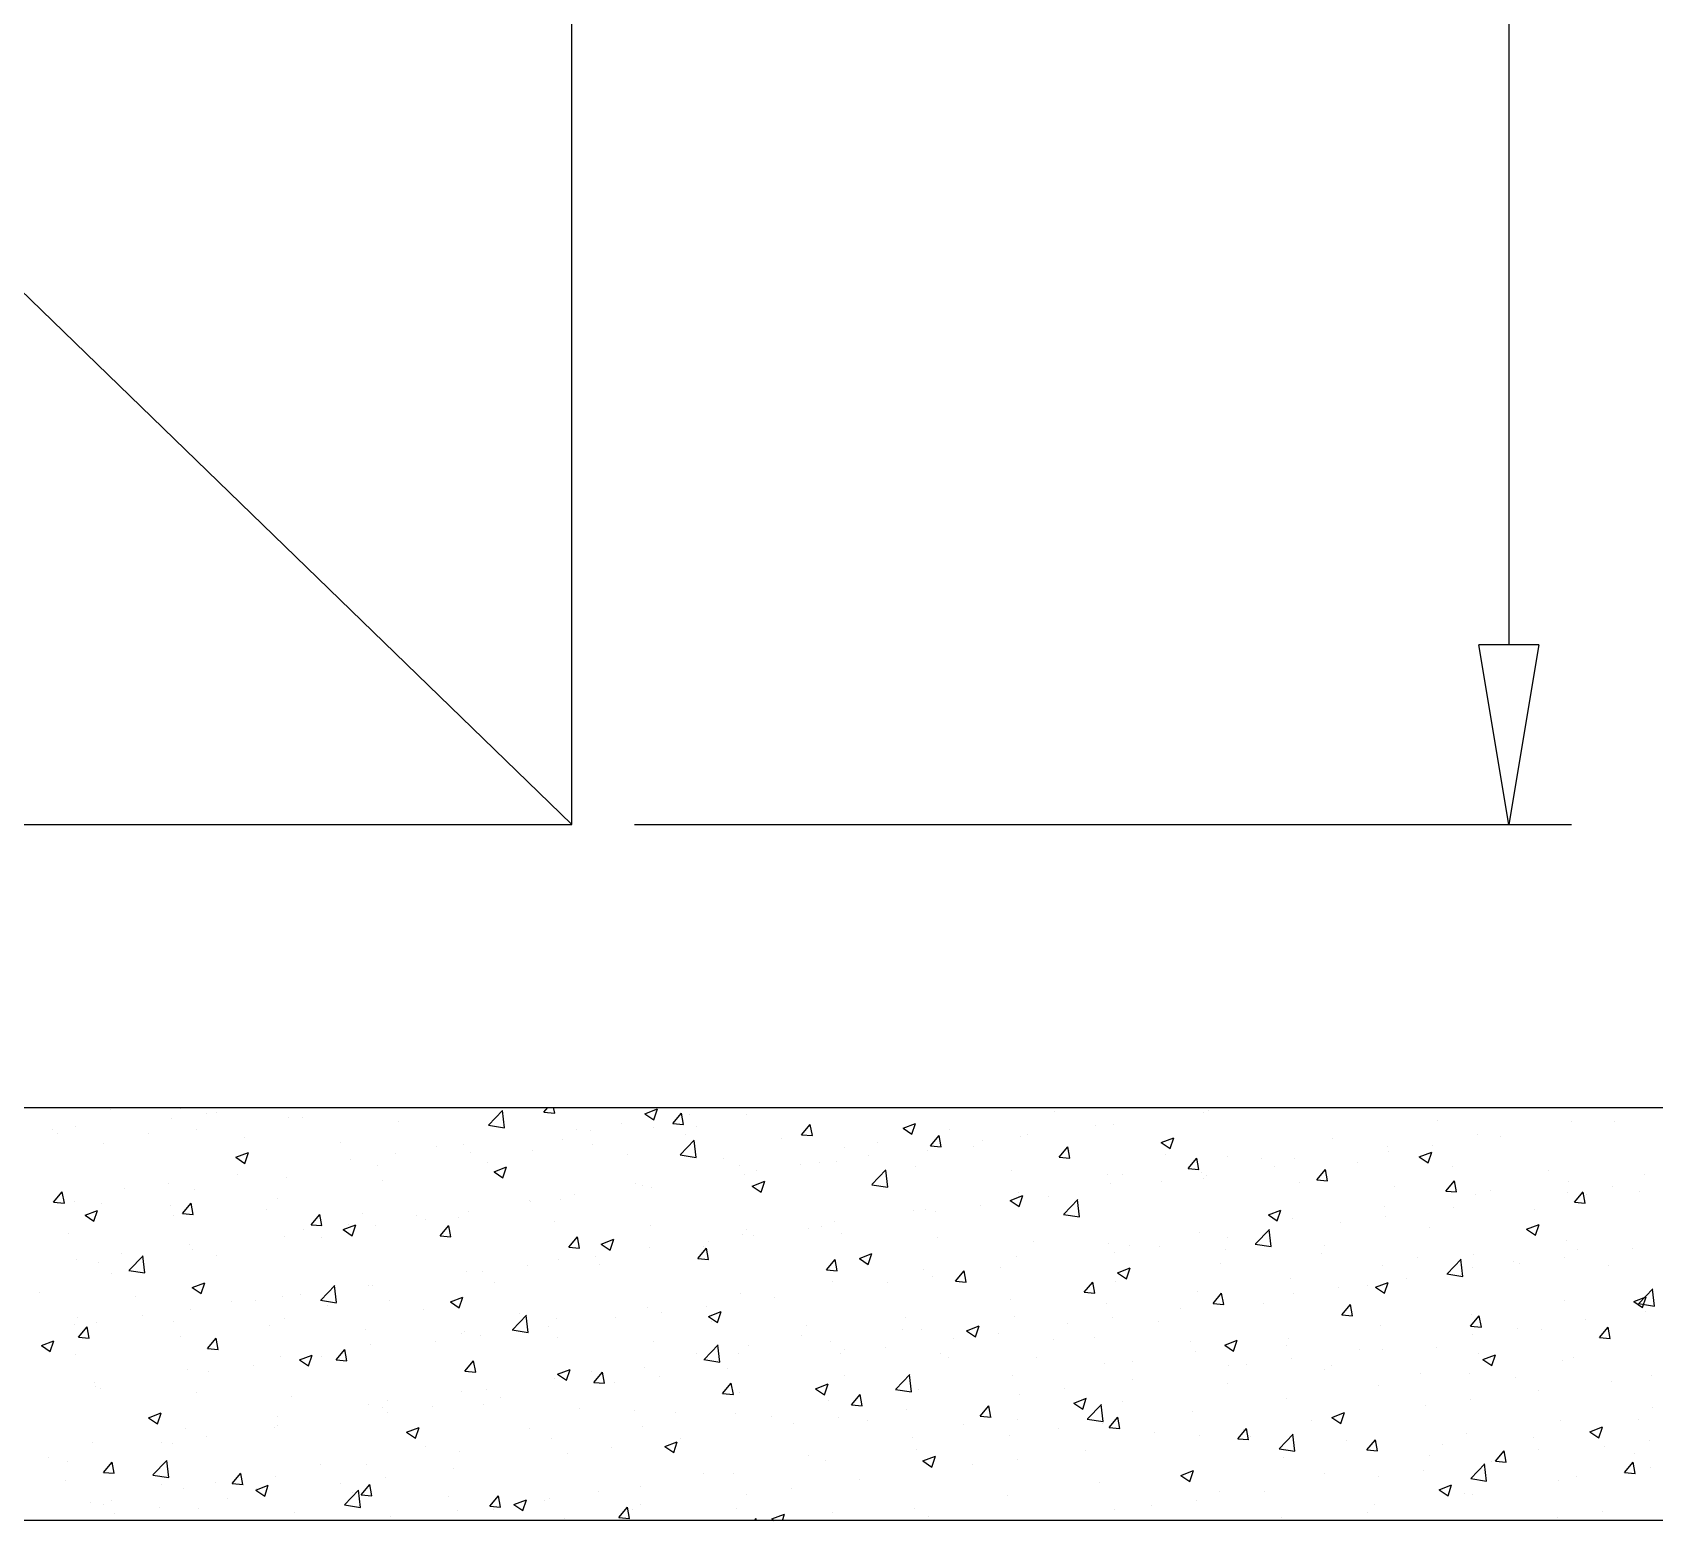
# Model space of a CAD drawing. Header units: millimetres. Extents: x 331487 to 517269, y 198509 to 399936.
# Drawn here: x 443879 to 444782, y 322089 to 322917 of the extents above; entities that cross this region are included whole.
import ezdxf

# ---------------------------------------------------------------- set-up
doc = ezdxf.new("R2010")
doc.units = ezdxf.units.MM
doc.header["$MEASUREMENT"] = 0
doc.layers.add('9th_Column', color=2, linetype='Continuous', lineweight=25)
doc.layers.add('COLUMN', color=6, linetype='Continuous')
doc.layers.add('FOOTING', color=5, linetype='Continuous')

# ---------------------------------------------------------------- blocks, each defined once
blk = doc.blocks.new('_ClosedBlank')
at = {"color": 0, "linetype": 'ByBlock', "lineweight": -2}
for p, q in [((-1, 0.1667), (0, 0)), ((-1, 0.1667), (-1, -0.1667)), ((0, 0), (-1, -0.1667))]:
    blk.add_line(p, q, dxfattribs=at)

msp = doc.modelspace()

# ---------------------------------------------------------------- linework, layer by layer
at = {"layer": '9th_Column'}
for p, q in [((443134.35, 322318.51), (447634.45, 322318.51)), ((447934.46, 322088.72), (442904.35, 322088.51))]:
    msp.add_line(p, q, dxfattribs=at)
at = {"layer": 'COLUMN', "color": 2, "linetype": 'Continuous'}
for p, q in [((443961.57, 322317.73), (443961.57, 322317.73)), ((444163.86, 322315.89), (444166.06, 322318.51)), ((444169.83, 322315.36), (444169.25, 322318.51)), ((444220.08, 322314.97), (444227.09, 322317.66)), ((444225.05, 322311.62), (444227.08, 322317.66)), ((444307.36, 322318.13), (444307.36, 322318.13)), ((443922.62, 322317.18), (443922.62, 322317.18)), ((443956.35, 322312.57), (443956.35, 322312.57)), ((443976, 322314.92), (443976, 322314.92)), ((443981.39, 322315.87), (443981.39, 322315.87)), ((444021.79, 322313.03), (444021.79, 322313.03)), ((444029.38, 322312.66), (444029.38, 322312.66)), ((444082.77, 322310.41), (444082.77, 322310.41)), ((444132.96, 322308.6), (444141.86, 322307.23)), ((444133.05, 322308.7), (444140.84, 322316.82)), ((444141.86, 322307.23), (444140.75, 322316.72)), ((444163.86, 322315.89), (444169.84, 322315.36)), ((444207.21, 322309.62), (444207.21, 322309.62)), ((444220.08, 322314.97), (444225.06, 322311.62)), ((444235.59, 322309.61), (444240.41, 322315.36)), ((444235.59, 322309.61), (444241.56, 322309.09)), ((444241.56, 322309.08), (444240.4, 322315.35)), ((444245.08, 322314.61), (444245.08, 322314.61)), ((444276.82, 322314.58), (444276.82, 322314.58)), ((444307.31, 322303.34), (444312.13, 322309.08)), ((444313.29, 322302.81), (444312.13, 322309.08)), ((444363.8, 322306.96), (444370.8, 322309.65)), ((444368.77, 322303.61), (444370.79, 322309.65)), ((444447.95, 322316.19), (444447.95, 322316.19)), ((444470.9, 322308.36), (444470.9, 322308.36)), ((444480.74, 322309.27), (444480.74, 322309.27)), ((444531.25, 322315.67), (444531.25, 322315.67)), ((444534.05, 322316.67), (444534.05, 322316.67)), ((444661.1, 322311.23), (444661.1, 322311.23)), ((444735.77, 322310.82), (444735.77, 322310.82)), ((444759.87, 322310.43), (444759.87, 322310.43)), ((443890.32, 322306), (443890.32, 322306)), ((443893.2, 322304.26), (443893.2, 322304.26)), ((443903.25, 322307.72), (443903.25, 322307.72)), ((443943.7, 322303.74), (443943.7, 322303.74)), ((443970.45, 322305.99), (443970.45, 322305.99)), ((443997.09, 322301.49), (443997.09, 322301.49)), ((444136.15, 322308.15), (444136.15, 322308.15)), ((444174.37, 322300.68), (444174.37, 322300.68)), ((444182.17, 322306.33), (444182.17, 322306.33)), ((444189.53, 322305.9), (444189.53, 322305.9)), ((444224.88, 322307.08), (444224.88, 322307.08)), ((444239.78, 322292.15), (444247.57, 322300.27)), ((444242.91, 322303.64), (444242.91, 322303.64)), ((444248.58, 322290.68), (444247.48, 322300.17)), ((444249.04, 322308.12), (444249.04, 322308.12)), ((444296.29, 322301.39), (444296.29, 322301.39)), ((444307.31, 322303.34), (444313.29, 322302.81)), ((444363.8, 322306.96), (444368.77, 322303.61)), ((444379.04, 322297.06), (444383.86, 322302.81)), ((444385.01, 322296.53), (444383.86, 322302.8)), ((444389.64, 322306.18), (444389.64, 322306.18)), ((444407.99, 322300.08), (444407.99, 322300.08)), ((444429.4, 322302.23), (444429.4, 322302.23)), ((444433.02, 322303.37), (444433.02, 322303.37)), ((444507.51, 322298.95), (444514.51, 322301.64)), ((444512.48, 322295.6), (444514.51, 322301.64)), ((444602.78, 322301.22), (444602.78, 322301.22)), ((444683.83, 322303.32), (444683.83, 322303.32)), ((444696.71, 322302.11), (444696.71, 322302.11)), ((443918.51, 322298.49), (443918.51, 322298.49)), ((443992.35, 322290.73), (443999.35, 322293.42)), ((443992.35, 322290.73), (443997.32, 322287.37)), ((443997.32, 322287.37), (443999.35, 322293.41)), ((444050.47, 322299.23), (444050.47, 322299.23)), ((444081.14, 322293.03), (444081.14, 322293.03)), ((444103.85, 322296.98), (444103.85, 322296.98)), ((444119.02, 322298.01), (444119.02, 322298.01)), ((444123.03, 322293.64), (444123.03, 322293.64)), ((444157.23, 322294.72), (444157.23, 322294.72)), ((444190.72, 322298.11), (444190.72, 322298.11)), ((444210.61, 322292.47), (444210.61, 322292.47)), ((444239.69, 322292.05), (444248.58, 322290.67)), ((444264, 322290.21), (444264, 322290.21)), ((444331.32, 322296.17), (444331.32, 322296.17)), ((444344.83, 322291.76), (444344.83, 322291.76)), ((444349.68, 322299.13), (444349.68, 322299.13)), ((444377.46, 322294.73), (444377.46, 322294.73)), ((444379.04, 322297.06), (444385.02, 322296.54)), ((444403.06, 322296.88), (444403.06, 322296.88)), ((444450.77, 322290.79), (444455.59, 322296.53)), ((444450.77, 322290.79), (444456.74, 322290.26)), ((444456.74, 322290.26), (444455.58, 322296.52)), ((444456.44, 322294.62), (444456.44, 322294.62)), ((444507.51, 322298.95), (444512.48, 322295.6)), ((444509.82, 322292.37), (444509.82, 322292.37)), ((444522.49, 322284.51), (444527.31, 322290.26)), ((444528.46, 322283.98), (444527.31, 322290.25)), ((444544.46, 322291.21), (444544.46, 322291.21)), ((444633.32, 322296.92), (444633.32, 322296.92)), ((444633.81, 322293.83), (444633.81, 322293.83)), ((444651.22, 322290.95), (444658.23, 322293.63)), ((444651.22, 322290.95), (444656.2, 322287.59)), ((444656.19, 322287.59), (444658.22, 322293.63)), ((444658.84, 322297.13), (444658.84, 322297.13)), ((443992.95, 322281.42), (443992.95, 322281.42)), ((444056.11, 322289.73), (444056.11, 322289.73)), ((444071.09, 322286.14), (444071.09, 322286.14)), ((444132.4, 322288.1), (444132.4, 322288.1)), ((444136.06, 322282.72), (444143.06, 322285.41)), ((444136.06, 322282.72), (444141.04, 322279.36)), ((444141.03, 322279.36), (444143.06, 322285.41)), ((444273, 322286.16), (444273, 322286.16)), ((444275.61, 322281.29), (444275.61, 322281.29)), ((444281.93, 322283.48), (444281.93, 322283.48)), ((444306.96, 322286.78), (444306.96, 322286.78)), ((444317.38, 322287.95), (444317.38, 322287.95)), ((444326.95, 322288.33), (444326.95, 322288.33)), ((444346.5, 322275.6), (444354.29, 322283.71)), ((444355.3, 322274.12), (444354.2, 322283.62)), ((444370.76, 322285.7), (444370.76, 322285.7)), ((444424.14, 322283.44), (444424.14, 322283.44)), ((444477.53, 322281.19), (444477.53, 322281.19)), ((444486.15, 322281.2), (444486.15, 322281.2)), ((444522.49, 322284.51), (444528.47, 322283.99)), ((444530.04, 322282.38), (444530.04, 322282.38)), ((444563.21, 322290.11), (444563.21, 322290.11)), ((444570.65, 322285.52), (444570.65, 322285.52)), ((444581.98, 322289.88), (444581.98, 322289.88)), ((444594.22, 322278.24), (444599.04, 322283.98)), ((444600.19, 322277.71), (444599.03, 322283.97)), ((444616.59, 322287.85), (444616.59, 322287.85)), ((444669.97, 322285.6), (444669.97, 322285.6)), ((444723.35, 322283.34), (444723.35, 322283.34)), ((443930.05, 322273.13), (443930.05, 322273.13)), ((443955.08, 322276.43), (443955.08, 322276.43)), ((443969.24, 322272.7), (443969.24, 322272.7)), ((444020.58, 322279.74), (444020.58, 322279.74)), ((444074.08, 322278.09), (444074.08, 322278.09)), ((444214.68, 322276.15), (444214.68, 322276.15)), ((444218.77, 322275.17), (444218.77, 322275.17)), ((444223.67, 322273.79), (444223.67, 322273.79)), ((444279.78, 322274.71), (444286.78, 322277.4)), ((444279.78, 322274.71), (444284.75, 322271.36)), ((444284.74, 322271.35), (444286.77, 322277.4)), ((444346.41, 322275.5), (444355.31, 322274.12)), ((444479.53, 322275.98), (444479.53, 322275.98)), ((444507.74, 322277.23), (444507.74, 322277.23)), ((444530.91, 322278.93), (444530.91, 322278.93)), ((444532.78, 322280.53), (444532.78, 322280.53)), ((444584.29, 322276.68), (444584.29, 322276.68)), ((444594.22, 322278.24), (444600.19, 322277.71)), ((444637.67, 322274.42), (444637.67, 322274.42)), ((444665.94, 322271.96), (444670.76, 322277.71)), ((444671.92, 322271.43), (444670.76, 322277.7)), ((444691.06, 322272.17), (444691.06, 322272.17)), ((444734.55, 322277.53), (444734.55, 322277.53)), ((444758.6, 322274.28), (444758.6, 322274.28)), ((444776.73, 322281.09), (444776.73, 322281.09)), ((443890.83, 322265.77), (443895.65, 322271.51)), ((443890.83, 322265.77), (443896.81, 322265.25)), ((443896.81, 322265.24), (443895.65, 322271.51)), ((443902.72, 322266.34), (443902.72, 322266.34)), ((443917.3, 322265.2), (443917.3, 322265.2)), ((443956.11, 322264.09), (443956.11, 322264.09)), ((443962.56, 322259.49), (443967.38, 322265.24)), ((443968.53, 322258.96), (443967.38, 322265.23)), ((444015.76, 322268.08), (444015.76, 322268.08)), ((444155.86, 322266.89), (444155.86, 322266.89)), ((444156.36, 322266.14), (444156.36, 322266.14)), ((444173.16, 322267.39), (444173.16, 322267.39)), ((444180.9, 322270.18), (444180.9, 322270.18)), ((444406.72, 322263.93), (444406.72, 322263.93)), ((444423.49, 322266.7), (444430.49, 322269.39)), ((444423.49, 322266.7), (444428.46, 322263.35)), ((444427.83, 322271.19), (444427.83, 322271.19)), ((444428.18, 322268.94), (444428.18, 322268.94)), ((444428.46, 322263.35), (444430.49, 322269.39)), ((444444.59, 322268.92), (444444.59, 322268.92)), ((444453.23, 322259.04), (444461.02, 322267.16)), ((444462.03, 322257.57), (444460.92, 322267.07)), ((444632.1, 322263.63), (444632.1, 322263.63)), ((444665.94, 322271.96), (444671.92, 322271.44)), ((444682.61, 322270.03), (444682.61, 322270.03)), ((444733.56, 322270.98), (444733.56, 322270.98)), ((444737.67, 322265.69), (444742.49, 322271.43)), ((444737.67, 322265.69), (444743.65, 322265.16)), ((444743.64, 322265.16), (444742.49, 322271.42)), ((444744.44, 322269.91), (444744.44, 322269.91)), ((444773.61, 322271.58), (444773.61, 322271.58)), ((443908.33, 322258.47), (443915.33, 322261.16)), ((443908.33, 322258.47), (443913.3, 322255.12)), ((443913.3, 322255.12), (443915.32, 322261.16)), ((443957.44, 322258.07), (443957.44, 322258.07)), ((443962.56, 322259.49), (443968.54, 322258.97)), ((444009.49, 322261.83), (444009.49, 322261.83)), ((444034.28, 322253.22), (444039.1, 322258.96)), ((444040.26, 322252.69), (444039.1, 322258.96)), ((444062.87, 322259.58), (444062.87, 322259.58)), ((444092.71, 322258.57), (444092.71, 322258.57)), ((444098.04, 322256.13), (444098.04, 322256.13)), ((444116.25, 322257.32), (444116.25, 322257.32)), ((444121.81, 322260.35), (444121.81, 322260.35)), ((444169.63, 322255.07), (444169.63, 322255.07)), ((444325.73, 322255.04), (444325.73, 322255.04)), ((444369.51, 322261.18), (444369.51, 322261.18)), ((444376.24, 322261.44), (444376.24, 322261.44)), ((444381.68, 322260.64), (444381.68, 322260.64)), ((444453.14, 322258.95), (444462.03, 322257.57)), ((444567.2, 322258.69), (444574.2, 322261.38)), ((444567.2, 322258.69), (444572.18, 322255.34)), ((444572.17, 322255.34), (444574.2, 322261.38)), ((444580.76, 322256.59), (444580.76, 322256.59)), ((444607.5, 322254.39), (444607.5, 322254.39)), ((444632.53, 322257.68), (444632.53, 322257.68)), ((444670.41, 322262.67), (444670.41, 322262.67)), ((444715.29, 322261.57), (444715.29, 322261.57)), ((443899.13, 322248.06), (443899.13, 322248.06)), ((444019.36, 322246.45), (444019.36, 322246.45)), ((444029.8, 322250.29), (444029.8, 322250.29)), ((444034.28, 322253.22), (444040.26, 322252.7)), ((444039.72, 322246.12), (444039.72, 322246.12)), ((444052.04, 322250.47), (444059.04, 322253.15)), ((444052.04, 322250.47), (444057.01, 322247.11)), ((444054.84, 322253.58), (444054.84, 322253.58)), ((444057.01, 322247.11), (444059.04, 322253.15)), ((444069.87, 322252.85), (444069.87, 322252.85)), ((444106.01, 322246.94), (444110.83, 322252.69)), ((444106.01, 322246.94), (444111.99, 322246.42)), ((444111.98, 322246.41), (444110.83, 322252.68)), ((444177.74, 322240.67), (444182.56, 322246.41)), ((444183.71, 322240.14), (444182.55, 322246.41)), ((444195.75, 322242.46), (444202.75, 322245.15)), ((444200.72, 322239.1), (444202.75, 322245.14)), ((444223.02, 322252.81), (444223.02, 322252.81)), ((444274.39, 322248), (444274.39, 322248)), ((444276.4, 322250.56), (444276.4, 322250.56)), ((444280.65, 322247.34), (444280.65, 322247.34)), ((444311.19, 322251.17), (444311.19, 322251.17)), ((444318.53, 322252.32), (444318.53, 322252.32)), ((444329.78, 322248.3), (444329.78, 322248.3)), ((444383.16, 322246.05), (444383.16, 322246.05)), ((444528.82, 322249.09), (444528.82, 322249.09)), ((444544.34, 322246.07), (444544.34, 322246.07)), ((444559.95, 322242.49), (444567.74, 322250.61)), ((444568.75, 322241.02), (444567.65, 322250.52)), ((444656.97, 322251.56), (444656.97, 322251.56)), ((444710.91, 322250.68), (444717.92, 322253.37)), ((444710.91, 322250.68), (444715.89, 322247.33)), ((444715.88, 322247.33), (444717.91, 322253.37)), ((443928.77, 322236.99), (443928.77, 322236.99)), ((443966.65, 322241.97), (443966.65, 322241.97)), ((443968.02, 322239.41), (443968.02, 322239.41)), ((443981.41, 322236.11), (443981.41, 322236.11)), ((444177.74, 322240.67), (444183.71, 322240.15)), ((444195.75, 322242.46), (444200.73, 322239.1)), ((444222.45, 322240.5), (444222.45, 322240.5)), ((444249.46, 322234.39), (444254.28, 322240.14)), ((444252.87, 322241.16), (444252.87, 322241.16)), ((444255.44, 322233.86), (444254.28, 322240.13)), ((444255.62, 322244.04), (444255.62, 322244.04)), ((444339.47, 322234.45), (444346.47, 322237.14)), ((444344.44, 322231.09), (444346.46, 322237.13)), ((444436.55, 322243.79), (444436.55, 322243.79)), ((444478.31, 322242.69), (444478.31, 322242.69)), ((444481.44, 322237.79), (444481.44, 322237.79)), ((444489.93, 322241.53), (444489.93, 322241.53)), ((444506.47, 322241.09), (444506.47, 322241.09)), ((444543.31, 322239.28), (444543.31, 322239.28)), ((444559.86, 322242.4), (444568.75, 322241.02)), ((444596.69, 322237.02), (444596.69, 322237.02)), ((444598.65, 322241.55), (444598.65, 322241.55)), ((444681.4, 322236.74), (444681.4, 322236.74)), ((444733.34, 322244.24), (444733.34, 322244.24)), ((444739.25, 322239.62), (444739.25, 322239.62)), ((444770.16, 322239.83), (444770.16, 322239.83)), ((443903.74, 322233.69), (443903.74, 322233.69)), ((443916.08, 322231.91), (443916.08, 322231.91)), ((443932.77, 322227.75), (443941.67, 322226.37)), ((443932.86, 322227.84), (443940.65, 322235.96)), ((443941.67, 322226.37), (443940.56, 322235.86)), ((444120.6, 322227.06), (444120.6, 322227.06)), ((444129.56, 322227.44), (444129.56, 322227.44)), ((444154.59, 322230.74), (444154.59, 322230.74)), ((444171.94, 322234.1), (444171.94, 322234.1)), ((444192.46, 322235.73), (444192.46, 322235.73)), ((444194.55, 322231.15), (444194.55, 322231.15)), ((444249.46, 322234.39), (444255.44, 322233.87)), ((444321.19, 322228.12), (444326.01, 322233.86)), ((444321.19, 322228.12), (444327.17, 322227.6)), ((444327.16, 322227.59), (444326.01, 322233.86)), ((444339.47, 322234.45), (444344.44, 322231.09)), ((444375.03, 322228.15), (444375.03, 322228.15)), ((444392.91, 322221.84), (444397.74, 322227.59)), ((444398.89, 322221.31), (444397.73, 322227.58)), ((444418.28, 322229.48), (444418.28, 322229.48)), ((444426.97, 322235.65), (444426.97, 322235.65)), ((444483.18, 322226.44), (444490.18, 322229.13)), ((444488.15, 322223.08), (444490.18, 322229.13)), ((444540.34, 322231.54), (444540.34, 322231.54)), ((444630.89, 322230.34), (444630.89, 322230.34)), ((444650.08, 322234.77), (444650.08, 322234.77)), ((444666.67, 322225.94), (444674.46, 322234.06)), ((444675.48, 322224.47), (444674.37, 322233.96)), ((444680.93, 322229.61), (444680.93, 322229.61)), ((444703.46, 322232.51), (444703.46, 322232.51)), ((444707.25, 322231.54), (444707.25, 322231.54)), ((444732.29, 322234.84), (444732.29, 322234.84)), ((444756.84, 322230.26), (444756.84, 322230.26)), ((443923.09, 322226.1), (443923.09, 322226.1)), ((443968.02, 322218.21), (443975.02, 322220.9)), ((443968.02, 322218.21), (443972.99, 322214.86)), ((443972.99, 322214.86), (443975.01, 322220.9)), ((444039.59, 322211.29), (444047.38, 322219.41)), ((444048.39, 322209.82), (444047.29, 322219.31)), ((444066.4, 322219.13), (444066.4, 322219.13)), ((444068.66, 322219.56), (444068.66, 322219.56)), ((444136.23, 322221.14), (444136.23, 322221.14)), ((444324.52, 322221.75), (444324.52, 322221.75)), ((444355.38, 322221.2), (444355.38, 322221.2)), ((444380.41, 322224.49), (444380.41, 322224.49)), ((444392.91, 322221.84), (444398.89, 322221.32)), ((444464.64, 322215.57), (444469.46, 322221.31)), ((444470.61, 322215.04), (444469.46, 322221.31)), ((444482.02, 322221.53), (444482.02, 322221.53)), ((444483.18, 322226.44), (444488.15, 322223.08)), ((444579.54, 322223.3), (444579.54, 322223.3)), ((444606.23, 322218.24), (444606.23, 322218.24)), ((444622.62, 322219.6), (444622.62, 322219.6)), ((444626.89, 322218.43), (444633.89, 322221.12)), ((444626.89, 322218.43), (444631.87, 322215.08)), ((444631.86, 322215.07), (444633.89, 322221.12)), ((444644.1, 322223.23), (444644.1, 322223.23)), ((444666.58, 322225.85), (444675.48, 322224.47)), ((443883.25, 322215.25), (443883.25, 322215.25)), ((443936.63, 322212.99), (443936.63, 322212.99)), ((443990.01, 322210.73), (443990.01, 322210.73)), ((444003.5, 322210.85), (444003.5, 322210.85)), ((444018.15, 322213.16), (444018.15, 322213.16)), ((444028.53, 322214.14), (444028.53, 322214.14)), ((444039.5, 322211.19), (444048.39, 322209.81)), ((444077.92, 322211.13), (444077.92, 322211.13)), ((444111.73, 322210.2), (444118.73, 322212.89)), ((444111.73, 322210.2), (444116.71, 322206.85)), ((444116.7, 322206.85), (444118.73, 322212.89)), ((444273.17, 322214.71), (444273.17, 322214.71)), ((444292.22, 322212.88), (444292.22, 322212.88)), ((444423.7, 322211.52), (444423.7, 322211.52)), ((444464.64, 322215.57), (444470.62, 322215.04)), ((444477.09, 322209.4), (444477.09, 322209.4)), ((444527.6, 322215.8), (444527.6, 322215.8)), ((444536.37, 322209.29), (444541.19, 322215.04)), ((444536.37, 322209.29), (444542.34, 322208.77)), ((444542.34, 322208.76), (444541.18, 322215.03)), ((444564.3, 322209.59), (444564.3, 322209.59)), ((444581.19, 322214.95), (444581.19, 322214.95)), ((444732.12, 322210.95), (444732.12, 322210.95)), ((444770.6, 322210.42), (444777.61, 322213.11)), ((444770.6, 322210.42), (444775.58, 322207.07)), ((444773.31, 322209.29), (444782.2, 322207.91)), ((444773.4, 322209.39), (444781.19, 322217.51)), ((444775.57, 322207.07), (444777.6, 322213.11)), ((444782.2, 322207.92), (444781.1, 322217.41)), ((443904.34, 322201.81), (443904.34, 322201.81)), ((443940.34, 322202.53), (443940.34, 322202.53)), ((443966.8, 322206.12), (443966.8, 322206.12)), ((444019.6, 322201.11), (444019.6, 322201.11)), ((444043.4, 322208.48), (444043.4, 322208.48)), ((444096.78, 322206.22), (444096.78, 322206.22)), ((444146.31, 322194.74), (444154.1, 322202.85)), ((444150.16, 322203.97), (444150.16, 322203.97)), ((444155.11, 322193.26), (444154.01, 322202.76)), ((444170.72, 322200.81), (444170.72, 322200.81)), ((444203.54, 322201.71), (444203.54, 322201.71)), ((444221.23, 322207.21), (444221.23, 322207.21)), ((444229.31, 322204.6), (444229.31, 322204.6)), ((444254.35, 322207.9), (444254.35, 322207.9)), ((444255.44, 322202.2), (444262.45, 322204.88)), ((444255.44, 322202.2), (444260.42, 322198.84)), ((444260.41, 322198.84), (444262.44, 322204.88)), ((444365.38, 322201.51), (444365.38, 322201.51)), ((444425.75, 322202.36), (444425.75, 322202.36)), ((444480.16, 322201.65), (444480.16, 322201.65)), ((444518.04, 322206.63), (444518.04, 322206.63)), ((444608.09, 322203.02), (444612.91, 322208.76)), ((444608.09, 322203.02), (444614.07, 322202.49)), ((444614.07, 322202.49), (444612.91, 322208.75)), ((444679.82, 322196.74), (444684.64, 322202.49)), ((444680.18, 322203.46), (444680.18, 322203.46)), ((444685.79, 322196.21), (444684.64, 322202.48)), ((444743.85, 322200.38), (444743.85, 322200.38)), ((444777.44, 322204.62), (444777.44, 322204.62)), ((443902.47, 322197.55), (443902.47, 322197.55)), ((443904.71, 322190.55), (443909.53, 322196.3)), ((443910.68, 322190.02), (443909.52, 322196.29)), ((443914.86, 322198.62), (443914.86, 322198.62)), ((443957.72, 322199.56), (443957.72, 322199.56)), ((443961.28, 322191.1), (443961.28, 322191.1)), ((444011.1, 322197.3), (444011.1, 322197.3)), ((444064.48, 322195.05), (444064.48, 322195.05)), ((444117.86, 322192.79), (444117.86, 322192.79)), ((444119.38, 322193.77), (444119.38, 322193.77)), ((444128.28, 322191.3), (444128.28, 322191.3)), ((444146.22, 322194.64), (444155.12, 322193.26)), ((444166.16, 322196.28), (444166.16, 322196.28)), ((444256.93, 322199.46), (444256.93, 322199.46)), ((444307.06, 322191.5), (444307.06, 322191.5)), ((444310.31, 322197.2), (444310.31, 322197.2)), ((444363.69, 322194.95), (444363.69, 322194.95)), ((444373.81, 322194.86), (444373.81, 322194.86)), ((444399.16, 322194.19), (444406.16, 322196.87)), ((444399.16, 322194.19), (444404.13, 322190.83)), ((444404.13, 322190.83), (444406.15, 322196.87)), ((444417.07, 322192.69), (444417.07, 322192.69)), ((444455.13, 322198.35), (444455.13, 322198.35)), ((444505.98, 322199.58), (444505.98, 322199.58)), ((444629.67, 322197.05), (444629.67, 322197.05)), ((444679.82, 322196.74), (444685.8, 322196.22)), ((444680.95, 322192.1), (444680.95, 322192.1)), ((444705.98, 322195.4), (444705.98, 322195.4)), ((444719.13, 322194.61), (444719.13, 322194.61)), ((444751.54, 322190.47), (444756.37, 322196.21)), ((444757.52, 322189.94), (444756.36, 322196.2)), ((443884, 322185.96), (443891, 322188.65)), ((443884, 322185.96), (443888.97, 322182.6)), ((443888.96, 322182.6), (443890.99, 322188.65)), ((443904.71, 322190.55), (443910.68, 322190.03)), ((443976.43, 322184.27), (443981.25, 322190.02)), ((443976.43, 322184.28), (443982.41, 322183.75)), ((443982.41, 322183.74), (443981.25, 322190.01)), ((444048.16, 322178), (444052.98, 322183.75)), ((444054.13, 322177.47), (444052.98, 322183.74)), ((444067.44, 322186.27), (444067.44, 322186.27)), ((444103.25, 322188), (444103.25, 322188)), ((444171.25, 322190.54), (444171.25, 322190.54)), ((444224.63, 322188.28), (444224.63, 322188.28)), ((444253.04, 322178.18), (444260.82, 322186.3)), ((444261.84, 322176.71), (444260.73, 322186.21)), ((444278.01, 322186.02), (444278.01, 322186.02)), ((444323.3, 322188.46), (444323.3, 322188.46)), ((444331.39, 322183.77), (444331.39, 322183.77)), ((444354.1, 322185.05), (444354.1, 322185.05)), ((444391.98, 322190.04), (444391.98, 322190.04)), ((444447.66, 322189.57), (444447.66, 322189.57)), ((444470.45, 322190.43), (444470.45, 322190.43)), ((444523.84, 322188.18), (444523.84, 322188.18)), ((444526.39, 322182.51), (444526.39, 322182.51)), ((444542.87, 322186.18), (444549.87, 322188.87)), ((444542.87, 322186.18), (444547.84, 322182.82)), ((444547.84, 322182.82), (444549.87, 322188.86)), ((444577.22, 322185.92), (444577.22, 322185.92)), ((444578.33, 322190.01), (444578.33, 322190.01)), ((444617.79, 322183.79), (444617.79, 322183.79)), ((444630.6, 322183.67), (444630.6, 322183.67)), ((444660.81, 322184.6), (444660.81, 322184.6)), ((444751.54, 322190.47), (444757.52, 322189.94)), ((443902.96, 322181.09), (443902.96, 322181.09)), ((443965.59, 322172.83), (443965.59, 322172.83)), ((444002.22, 322174.7), (444002.22, 322174.7)), ((444016.93, 322179.87), (444016.93, 322179.87)), ((444027.71, 322177.95), (444034.71, 322180.64)), ((444027.71, 322177.95), (444032.68, 322174.6)), ((444032.68, 322174.59), (444034.71, 322180.64)), ((444040.1, 322179.69), (444040.1, 322179.69)), ((444048.16, 322178), (444054.14, 322177.48)), ((444119.89, 322171.72), (444124.71, 322177.47)), ((444125.86, 322171.19), (444124.7, 322177.46)), ((444220.02, 322173.92), (444220.02, 322173.92)), ((444248.74, 322181.49), (444248.74, 322181.49)), ((444252.95, 322178.09), (444261.84, 322176.71)), ((444265.91, 322173.44), (444265.91, 322173.44)), ((444271.96, 322181.42), (444271.96, 322181.42)), ((444329.07, 322181.75), (444329.07, 322181.75)), ((444384.78, 322181.51), (444384.78, 322181.51)), ((444389.34, 322179.55), (444389.34, 322179.55)), ((444438.16, 322179.26), (444438.16, 322179.26)), ((444475.88, 322176.11), (444475.88, 322176.11)), ((444491.54, 322177), (444491.54, 322177)), ((444544.92, 322174.75), (444544.92, 322174.75)), ((444554.89, 322175.51), (444554.89, 322175.51)), ((444579.92, 322178.8), (444579.92, 322178.8)), ((444602.49, 322174.59), (444602.49, 322174.59)), ((444683.98, 322181.41), (444683.98, 322181.41)), ((444686.58, 322178.17), (444693.58, 322180.86)), ((444686.58, 322178.17), (444691.56, 322174.81)), ((444691.55, 322174.81), (444693.58, 322180.86)), ((444730.9, 322177.66), (444730.9, 322177.66)), ((444737.37, 322179.16), (444737.37, 322179.16)), ((443913.65, 322165.33), (443913.65, 322165.33)), ((443977.19, 322171.41), (443977.19, 322171.41)), ((444119.89, 322171.72), (444125.86, 322171.2)), ((444169.51, 322167.52), (444169.51, 322167.52)), ((444171.42, 322169.94), (444178.42, 322172.63)), ((444171.42, 322169.94), (444176.4, 322166.59)), ((444176.39, 322166.59), (444178.42, 322172.63)), ((444190.42, 322171.48), (444190.42, 322171.48)), ((444191.61, 322165.45), (444196.43, 322171.19)), ((444191.61, 322165.45), (444197.59, 322164.93)), ((444197.59, 322164.92), (444196.43, 322171.19)), ((444203.01, 322165.16), (444203.01, 322165.16)), ((444228.04, 322168.45), (444228.04, 322168.45)), ((444263.34, 322159.17), (444268.16, 322164.92)), ((444269.31, 322158.64), (444268.15, 322164.91)), ((444315.13, 322161.93), (444322.14, 322164.62)), ((444320.1, 322158.58), (444322.13, 322164.62)), ((444331.02, 322169.54), (444331.02, 322169.54)), ((444359.76, 322161.63), (444367.55, 322169.75)), ((444368.56, 322160.16), (444367.46, 322169.66)), ((444424.53, 322169.07), (444424.53, 322169.07)), ((444491.73, 322167.19), (444491.73, 322167.19)), ((444544.17, 322164.58), (444544.17, 322164.58)), ((444598.3, 322172.49), (444598.3, 322172.49)), ((444628.46, 322163.76), (444628.46, 322163.76)), ((444651.69, 322170.24), (444651.69, 322170.24)), ((444678.97, 322170.17), (444678.97, 322170.17)), ((444705.07, 322167.98), (444705.07, 322167.98)), ((444758.45, 322165.73), (444758.45, 322165.73)), ((444780.7, 322169.26), (444780.7, 322169.26)), ((443914.03, 322163.09), (443914.03, 322163.09)), ((443916.74, 322162.16), (443916.74, 322162.16)), ((443970.12, 322159.9), (443970.12, 322159.9)), ((444023.5, 322157.65), (444023.5, 322157.65)), ((444076.88, 322155.39), (444076.88, 322155.39)), ((444118.16, 322160.48), (444118.16, 322160.48)), ((444132.11, 322161.47), (444132.11, 322161.47)), ((444139.85, 322156.84), (444139.85, 322156.84)), ((444263.34, 322159.17), (444269.31, 322158.65)), ((444272.7, 322159.53), (444272.7, 322159.53)), ((444315.13, 322161.93), (444320.11, 322158.58)), ((444322.09, 322155.17), (444322.09, 322155.17)), ((444335.06, 322152.9), (444339.88, 322158.64)), ((444341.04, 322152.37), (444339.88, 322158.64)), ((444359.67, 322161.54), (444368.56, 322160.16)), ((444372.6, 322161.57), (444372.6, 322161.57)), ((444428.82, 322158.91), (444428.82, 322158.91)), ((444453.86, 322162.21), (444453.86, 322162.21)), ((444458.85, 322153.92), (444465.85, 322156.61)), ((444463.82, 322150.57), (444465.84, 322156.61)), ((444577.11, 322156.72), (444577.11, 322156.72)), ((444679.67, 322155.96), (444679.67, 322155.96)), ((444717.55, 322160.94), (444717.55, 322160.94)), ((443943.69, 322145.7), (443950.69, 322148.39)), ((443943.69, 322145.7), (443948.66, 322142.34)), ((443948.66, 322142.34), (443950.68, 322148.38)), ((444015.72, 322146.58), (444015.72, 322146.58)), ((444066.23, 322152.98), (444066.23, 322152.98)), ((444073.79, 322151.46), (444073.79, 322151.46)), ((444076.94, 322148.56), (444076.94, 322148.56)), ((444101.98, 322151.86), (444101.98, 322151.86)), ((444130.27, 322153.14), (444130.27, 322153.14)), ((444183.65, 322150.88), (444183.65, 322150.88)), ((444214.39, 322149.52), (444214.39, 322149.52)), ((444237.03, 322148.63), (444237.03, 322148.63)), ((444270.74, 322148.13), (444270.74, 322148.13)), ((444290.41, 322146.37), (444290.41, 322146.37)), ((444335.06, 322152.9), (444341.04, 322152.38)), ((444365.67, 322150.6), (444365.67, 322150.6)), ((444406.79, 322146.62), (444411.61, 322152.37)), ((444406.79, 322146.62), (444412.77, 322146.1)), ((444412.76, 322146.09), (444411.61, 322152.36)), ((444458.85, 322153.92), (444463.82, 322150.57)), ((444466.48, 322145.08), (444474.27, 322153.2)), ((444475.29, 322143.61), (444474.18, 322153.1)), ((444478.52, 322140.35), (444483.34, 322146.09)), ((444484.49, 322139.82), (444483.33, 322146.09)), ((444485.85, 322154.57), (444485.85, 322154.57)), ((444525.17, 322149.23), (444525.17, 322149.23)), ((444602.56, 322145.92), (444609.56, 322148.6)), ((444602.56, 322145.92), (444607.53, 322142.56)), ((444607.53, 322142.56), (444609.56, 322148.6)), ((444654.64, 322152.66), (444654.64, 322152.66)), ((444781.03, 322151.42), (444781.03, 322151.42)), ((443964.37, 322139.54), (443964.37, 322139.54)), ((444013.79, 322140.25), (444013.79, 322140.25)), ((444015.47, 322141.45), (444015.47, 322141.45)), ((444087.4, 322137.69), (444094.4, 322140.38)), ((444087.4, 322137.69), (444092.37, 322134.33)), ((444092.37, 322134.33), (444094.4, 322140.38)), ((444156.07, 322139.51), (444156.07, 322139.51)), ((444218.8, 322140.63), (444218.8, 322140.63)), ((444302.76, 322142.31), (444302.76, 322142.31)), ((444327.8, 322145.61), (444327.8, 322145.61)), ((444343.8, 322144.12), (444343.8, 322144.12)), ((444397.18, 322141.86), (444397.18, 322141.86)), ((444427.53, 322144.56), (444427.53, 322144.56)), ((444450.56, 322139.6), (444450.56, 322139.6)), ((444466.39, 322144.99), (444475.29, 322143.61)), ((444474.66, 322142.82), (444474.66, 322142.82)), ((444478.52, 322140.35), (444484.49, 322139.83)), ((444503.94, 322137.35), (444503.94, 322137.35)), ((444550.24, 322134.07), (444555.06, 322139.82)), ((444553.61, 322139.36), (444553.61, 322139.36)), ((444556.22, 322133.54), (444555.06, 322139.81)), ((444591.49, 322144.35), (444591.49, 322144.35)), ((444677.75, 322136.88), (444677.75, 322136.88)), ((444729.69, 322144.37), (444729.69, 322144.37)), ((444746.27, 322137.91), (444753.28, 322140.6)), ((444746.27, 322137.91), (444751.25, 322134.55)), ((444751.24, 322134.55), (444753.27, 322140.59)), ((444773.32, 322144.96), (444773.32, 322144.96)), ((443912.43, 322132.04), (443912.43, 322132.04)), ((443950.88, 322131.97), (443950.88, 322131.97)), ((443957.15, 322131.44), (443957.15, 322131.44)), ((443975.92, 322135.26), (443975.92, 322135.26)), ((444097.75, 322129.5), (444097.75, 322129.5)), ((444168.29, 322134.23), (444168.29, 322134.23)), ((444201.73, 322129.01), (444201.73, 322129.01)), ((444231.11, 322129.68), (444238.11, 322132.37)), ((444231.11, 322129.68), (444236.09, 322126.33)), ((444236.08, 322126.32), (444238.11, 322132.37)), ((444239.61, 322134), (444239.61, 322134)), ((444369.21, 322134.55), (444369.21, 322134.55)), ((444371.38, 322128.28), (444371.38, 322128.28)), ((444423.32, 322135.78), (444423.32, 322135.78)), ((444465.42, 322127.75), (444465.42, 322127.75)), ((444528.58, 322136.07), (444528.58, 322136.07)), ((444550.24, 322134.07), (444556.22, 322133.55)), ((444557.32, 322135.09), (444557.32, 322135.09)), ((444573.12, 322128.43), (444582.01, 322127.05)), ((444573.21, 322128.53), (444581, 322136.65)), ((444582.01, 322127.06), (444580.91, 322136.55)), ((444610.71, 322132.84), (444610.71, 322132.84)), ((444621.97, 322127.8), (444626.79, 322133.54)), ((444621.97, 322127.8), (444627.94, 322127.28)), ((444627.94, 322127.27), (444626.78, 322133.54)), ((444627.24, 322130.47), (444627.24, 322130.47)), ((444664.09, 322130.58), (444664.09, 322130.58)), ((444715, 322134.95), (444715, 322134.95)), ((444717.47, 322128.33), (444717.47, 322128.33)), ((444754.4, 322129.82), (444754.4, 322129.82)), ((444779.43, 322133.11), (444779.43, 322133.11)), ((443887.73, 322123.65), (443887.73, 322123.65)), ((443898.83, 322121.43), (443898.83, 322121.43)), ((443918.58, 322115.33), (443923.4, 322121.08)), ((443924.56, 322114.8), (443923.4, 322121.07)), ((443946.12, 322113.88), (443953.91, 322121.99)), ((443954.92, 322112.4), (443953.82, 322121.9)), ((444039.43, 322119.49), (444039.43, 322119.49)), ((444065.01, 322119.69), (444065.01, 322119.69)), ((444116.95, 322127.19), (444116.95, 322127.19)), ((444176.7, 322125.72), (444176.7, 322125.72)), ((444310.89, 322124.54), (444310.89, 322124.54)), ((444320.87, 322121.88), (444320.87, 322121.88)), ((444374.83, 322121.67), (444381.83, 322124.36)), ((444374.83, 322121.67), (444379.8, 322118.32)), ((444379.79, 322118.32), (444381.82, 322124.36)), ((444402.52, 322119.47), (444402.52, 322119.47)), ((444427.55, 322122.76), (444427.55, 322122.76)), ((444575.9, 322123.43), (444575.9, 322123.43)), ((444656.68, 322124.93), (444656.68, 322124.93)), ((444679.93, 322111.98), (444687.72, 322120.09)), ((444688.73, 322110.5), (444687.63, 322120)), ((444691.24, 322121.5), (444691.24, 322121.5)), ((444693.69, 322121.52), (444698.51, 322127.27)), ((444693.69, 322121.52), (444699.67, 322121)), ((444699.67, 322120.99), (444698.51, 322127.26)), ((444765.42, 322115.25), (444770.24, 322120.99)), ((444771.39, 322114.72), (444770.24, 322120.99)), ((444770.85, 322126.07), (444770.85, 322126.07)), ((443897.26, 322111.06), (443897.26, 322111.06)), ((443918.58, 322115.33), (443924.56, 322114.81)), ((443946.03, 322113.78), (443954.92, 322112.4)), ((443990.31, 322109.06), (443995.13, 322114.8)), ((443996.28, 322108.53), (443995.13, 322114.79)), ((444014.5, 322113.29), (444014.5, 322113.29)), ((444075.67, 322112.42), (444075.67, 322112.42)), ((444113.54, 322117.4), (444113.54, 322117.4)), ((444252.58, 322114.53), (444252.58, 322114.53)), ((444269.53, 322114.84), (444269.53, 322114.84)), ((444339.36, 322111.15), (444339.36, 322111.15)), ((444518.54, 322113.66), (444525.54, 322116.35)), ((444518.54, 322113.66), (444523.51, 322110.31)), ((444523.51, 322110.31), (444525.54, 322116.35)), ((444523.96, 322115.94), (444523.96, 322115.94)), ((444598.36, 322114.92), (444598.36, 322114.92)), ((444628.33, 322113.22), (444628.33, 322113.22)), ((444653.37, 322116.52), (444653.37, 322116.52)), ((444679.84, 322111.88), (444688.74, 322110.5)), ((444728.47, 322111.08), (444728.47, 322111.08)), ((444738.96, 322112.99), (444738.96, 322112.99)), ((444765.42, 322115.25), (444771.4, 322114.72)), ((444779.82, 322118.13), (444779.82, 322118.13)), ((443950.65, 322108.8), (443950.65, 322108.8)), ((443963.16, 322106.25), (443963.16, 322106.25)), ((443981.11, 322109.48), (443981.11, 322109.48)), ((443987.48, 322100.81), (443987.48, 322100.81)), ((443990.31, 322109.06), (443996.29, 322108.53)), ((444003.38, 322105.44), (444010.38, 322108.12)), ((444003.38, 322105.44), (444008.35, 322102.08)), ((444004.03, 322106.55), (444004.03, 322106.55)), ((444008.35, 322102.08), (444010.37, 322108.12)), ((444050.64, 322109.12), (444050.64, 322109.12)), ((444052.85, 322097.32), (444060.63, 322105.44)), ((444057.41, 322104.29), (444057.41, 322104.29)), ((444061.65, 322095.85), (444060.54, 322105.35)), ((444062.03, 322102.78), (444066.86, 322108.53)), ((444062.03, 322102.78), (444068.01, 322102.26)), ((444068.01, 322102.25), (444066.85, 322108.52)), ((444110.79, 322102.04), (444110.79, 322102.04)), ((444133.76, 322096.51), (444138.58, 322102.25)), ((444139.73, 322095.97), (444138.58, 322102.24)), ((444167.08, 322100.94), (444167.08, 322100.94)), ((444194.26, 322104.52), (444194.26, 322104.52)), ((444217.59, 322107.34), (444217.59, 322107.34)), ((444276.45, 322102.87), (444276.45, 322102.87)), ((444301.49, 322106.17), (444301.49, 322106.17)), ((444422.1, 322102.49), (444422.1, 322102.49)), ((444473.45, 322109.53), (444473.45, 322109.53)), ((444540.04, 322104.91), (444540.04, 322104.91)), ((444565.18, 322104.91), (444565.18, 322104.91)), ((444662.25, 322105.65), (444669.25, 322108.34)), ((444662.25, 322105.65), (444667.23, 322102.3)), ((444667.22, 322102.3), (444669.25, 322108.34)), ((444676.53, 322103.59), (444676.53, 322103.59)), ((444680.64, 322102.98), (444680.64, 322102.98)), ((443911.22, 322098.75), (443911.22, 322098.75)), ((443918.35, 322097.63), (443918.35, 322097.63)), ((443922.79, 322099.47), (443922.79, 322099.47)), ((443924.57, 322092.52), (443924.57, 322092.52)), ((443949.61, 322095.82), (443949.61, 322095.82)), ((443971.73, 322095.37), (443971.73, 322095.37)), ((444025.11, 322093.12), (444025.11, 322093.12)), ((444052.76, 322097.23), (444061.65, 322095.85)), ((444115.73, 322093.9), (444115.73, 322093.9)), ((444133.76, 322096.51), (444139.74, 322095.98)), ((444135.94, 322094.51), (444135.94, 322094.51)), ((444147.09, 322097.43), (444154.09, 322100.12)), ((444147.09, 322097.43), (444152.06, 322094.07)), ((444152.06, 322094.07), (444154.09, 322100.11)), ((444164.18, 322099.78), (444164.18, 322099.78)), ((444205.49, 322090.23), (444210.31, 322095.98)), ((444211.46, 322089.7), (444210.3, 322095.97)), ((444213.3, 322094.56), (444213.3, 322094.56)), ((444217.56, 322097.53), (444217.56, 322097.53)), ((444270.94, 322095.27), (444270.94, 322095.27)), ((444290.8, 322089.42), (444297.8, 322092.11)), ((444296.61, 322088.57), (444297.8, 322092.1)), ((444324.32, 322093.02), (444324.32, 322093.02)), ((444370.16, 322095), (444370.16, 322095)), ((444481.72, 322094.9), (444481.72, 322094.9)), ((444502.27, 322096.62), (444502.27, 322096.62)), ((444527.31, 322099.92), (444527.31, 322099.92)), ((444622.32, 322092.97), (444622.32, 322092.97)), ((444626.02, 322097.19), (444626.02, 322097.19)), ((444753.12, 322093.67), (444753.12, 322093.67)), ((444078.5, 322090.86), (444078.5, 322090.86)), ((444131.88, 322088.6), (444131.88, 322088.6)), ((444167.04, 322088.56), (444167.36, 322088.89)), ((444167.29, 322088.56), (444167.27, 322088.8)), ((444175.43, 322089.57), (444175.43, 322089.57)), ((444205.49, 322090.23), (444211.46, 322089.71)), ((444281.08, 322088.57), (444282.03, 322089.7)), ((444282.24, 322088.57), (444282.03, 322089.69)), ((444290.8, 322089.42), (444292.06, 322088.57)), ((444319.65, 322088.59), (444319.65, 322088.59)), ((444377.7, 322090.76), (444377.7, 322090.76)), ((444574.68, 322090.14), (444574.68, 322090.14)), ((444728.09, 322090.38), (444728.09, 322090.38))]:
    msp.add_line(p, q, dxfattribs=at)
at = {"layer": 'FOOTING'}
for p, q in [((444179.35, 322476.01), (444179.35, 328276.01)), ((442954.35, 323663.51), (444179.35, 322476.01)), ((441279.35, 322476.01), (444179.35, 322476.01))]:
    msp.add_line(p, q, dxfattribs=at)
at = {"layer": 'FOOTING', "color": 4}
for p, q in [((444701.03, 328176.01), (444701.03, 322576.01)), ((444214.35, 322476.01), (444736.03, 322476.01))]:
    msp.add_line(p, q, dxfattribs=at)

# ---------------------------------------------------------------- block references
at = {"layer": 'FOOTING', "color": 4, "xscale": 100, "yscale": 100, "zscale": 100, "rotation": 270}
msp.add_blockref('_ClosedBlank', (444701.03, 322476.01), dxfattribs=at)

doc.saveas('drawing.dxf')
